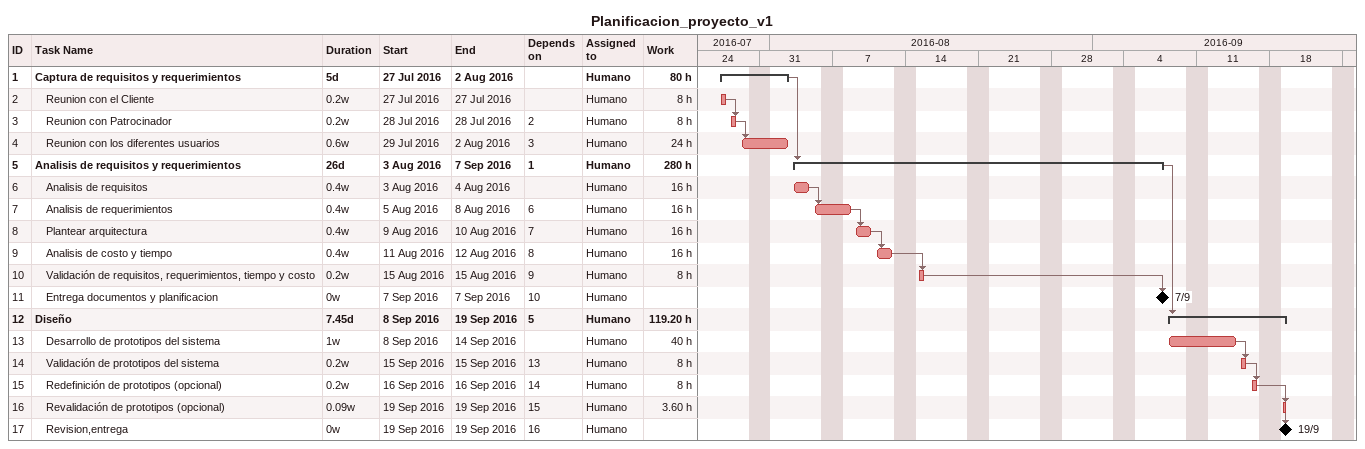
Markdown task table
Planificacion_proyecto_v1

| ID | Level | Task | Duration | Start | Finish | Predecessors | Resources | Work (h) |
|---|---|---|---|---|---|---|---|---|
| 1 | 1 | **Captura de requisitos y requerimientos** | 5d | 2016-07-27 | 2016-08-02 |  | Humano | 80 |
| 2 | 2 | Reunion con el Cliente | 0.2w | 2016-07-27 | 2016-07-27 |  | Humano | 8 |
| 3 | 2 | Reunion con Patrocinador | 0.2w | 2016-07-28 | 2016-07-28 | 2 | Humano | 8 |
| 4 | 2 | Reunion con los diferentes usuarios | 0.6w | 2016-07-29 | 2016-08-02 | 3 | Humano | 24 |
| 5 | 1 | **Analisis de requisitos y requerimientos** | 26d | 2016-08-03 | 2016-09-07 | 1 | Humano | 280 |
| 6 | 2 | Analisis de requisitos | 0.4w | 2016-08-03 | 2016-08-04 |  | Humano | 16 |
| 7 | 2 | Analisis de requerimientos | 0.4w | 2016-08-05 | 2016-08-08 | 6 | Humano | 16 |
| 8 | 2 | Plantear arquitectura | 0.4w | 2016-08-09 | 2016-08-10 | 7 | Humano | 16 |
| 9 | 2 | Analisis de costo y tiempo | 0.4w | 2016-08-11 | 2016-08-12 | 8 | Humano | 16 |
| 10 | 2 | Validación de requisitos, requerimientos, tiempo y costo | 0.2w | 2016-08-15 | 2016-08-15 | 9 | Humano | 8 |
| 11 | 2 | Entrega documentos y planificacion | 0w | 2016-09-07 | 2016-09-07 | 10 | Humano |  |
| 12 | 1 | **Diseño** | 7.45d | 2016-09-08 | 2016-09-19 | 5 | Humano | 119.20 |
| 13 | 2 | Desarrollo de prototipos del sistema | 1w | 2016-09-08 | 2016-09-14 |  | Humano | 40 |
| 14 | 2 | Validación de prototipos del sistema | 0.2w | 2016-09-15 | 2016-09-15 | 13 | Humano | 8 |
| 15 | 2 | Redefinición de prototipos (opcional) | 0.2w | 2016-09-16 | 2016-09-16 | 14 | Humano | 8 |
| 16 | 2 | Revalidación de prototipos (opcional) | 0.09w | 2016-09-19 | 2016-09-19 | 15 | Humano | 3.60 |
| 17 | 2 | Revision,entrega | 0w | 2016-09-19 | 2016-09-19 | 16 | Humano |  |
